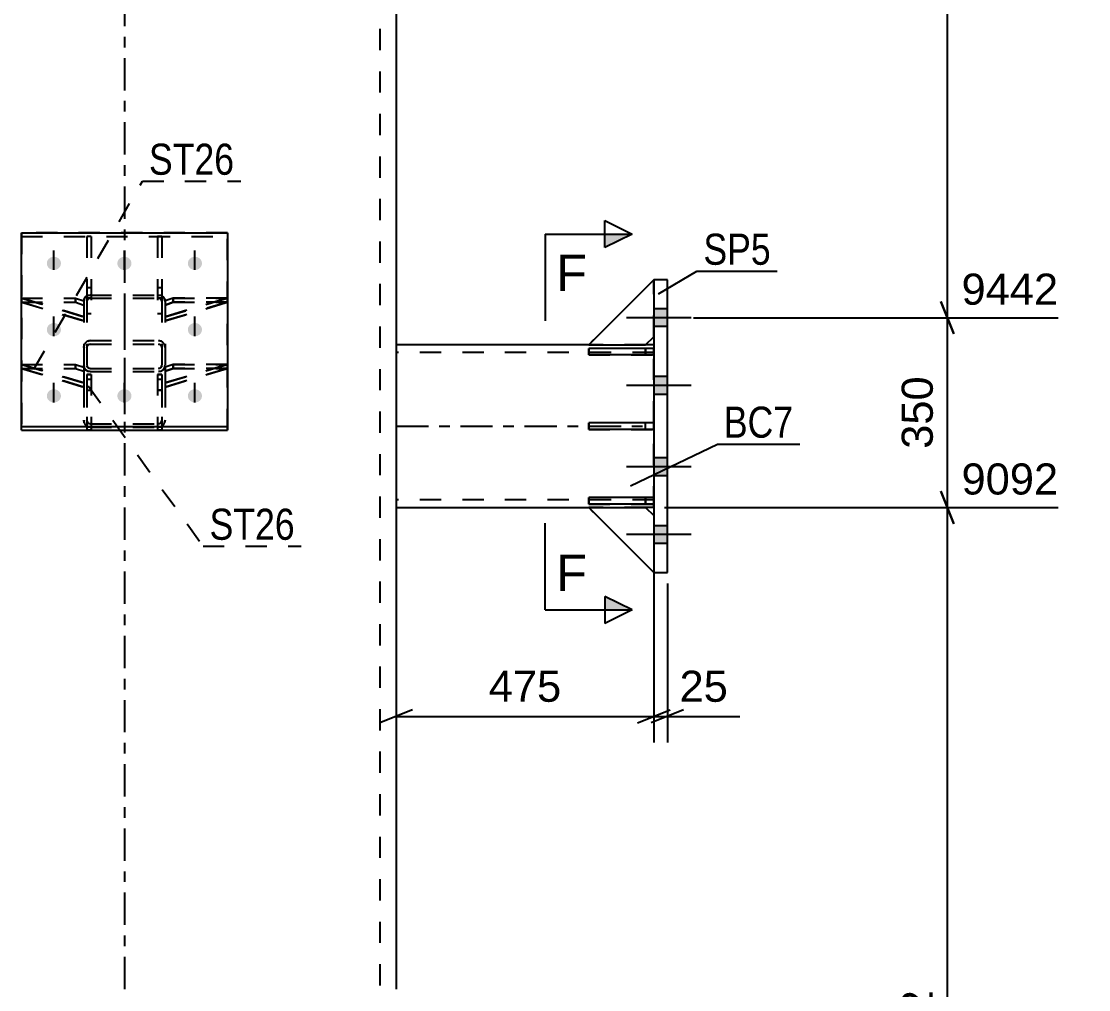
# Model space of a CAD drawing. Header units: millimetres. Extents: x 0 to 841, y 0 to 594.
# Drawn here: x 146 to 244.4, y 327.4 to 416.7 of the extents above; entities that cross this region are included whole.
import ezdxf

# ---------------------------------------------------------------- set-up
doc = ezdxf.new("R2010")
doc.units = ezdxf.units.MM
doc.linetypes.add('DXK_LINE_DOT2', pattern=[3.9198, 1.9599, -1.9599])
doc.linetypes.add('DXK_LINE_DOT3', pattern=[5.9187, 2.979, -0.9799, 0.9799, -0.9799])
doc.styles.add('Arial', font='arial.ttf', dxfattribs={"height": 0.2})
doc.styles.add('Arial Narrow', font='ARIALN.TTF', dxfattribs={"height": 0.2})

# ---------------------------------------------------------------- blocks, each defined once
blk = doc.blocks.new('Bolt-284856302-4411 - 4376')
at = {"linetype": 'Continuous'}
for points in [[(149.009, 393.733), (148.874, 393.746), (148.745, 393.786), (148.627, 393.85), (148.526, 393.935), (148.446, 394.038), (148.391, 394.155), (148.363, 394.28), (148.363, 394.408), (148.391, 394.533), (148.446, 394.649), (148.526, 394.753), (148.627, 394.838), (148.745, 394.902), (148.874, 394.941), (149.009, 394.955), (149.144, 394.941), (149.274, 394.902), (149.391, 394.838), (149.492, 394.753), (149.572, 394.649), (149.627, 394.533), (149.656, 394.408), (149.656, 394.28), (149.627, 394.155), (149.572, 394.038), (149.492, 393.935), (149.391, 393.85), (149.274, 393.786), (149.144, 393.746)], [(155.509, 393.733), (155.374, 393.746), (155.245, 393.786), (155.127, 393.85), (155.026, 393.935), (154.946, 394.038), (154.891, 394.155), (154.863, 394.28), (154.863, 394.408), (154.891, 394.533), (154.946, 394.649), (155.026, 394.753), (155.127, 394.838), (155.245, 394.902), (155.374, 394.941), (155.509, 394.955), (155.644, 394.941), (155.774, 394.902), (155.891, 394.838), (155.992, 394.753), (156.072, 394.649), (156.127, 394.533), (156.156, 394.408), (156.156, 394.28), (156.127, 394.155), (156.072, 394.038), (155.992, 393.935), (155.891, 393.85), (155.774, 393.786), (155.644, 393.746)], [(162.009, 393.733), (161.874, 393.746), (161.745, 393.786), (161.627, 393.85), (161.526, 393.935), (161.446, 394.038), (161.391, 394.155), (161.363, 394.28), (161.363, 394.408), (161.391, 394.533), (161.446, 394.649), (161.526, 394.753), (161.627, 394.838), (161.745, 394.902), (161.874, 394.941), (162.009, 394.955), (162.144, 394.941), (162.274, 394.902), (162.391, 394.838), (162.492, 394.753), (162.572, 394.649), (162.627, 394.533), (162.656, 394.408), (162.656, 394.28), (162.627, 394.155), (162.572, 394.038), (162.492, 393.935), (162.391, 393.85), (162.274, 393.786), (162.144, 393.746)], [(149.009, 387.625), (148.874, 387.638), (148.745, 387.678), (148.627, 387.742), (148.526, 387.827), (148.446, 387.93), (148.391, 388.047), (148.363, 388.172), (148.363, 388.3), (148.391, 388.425), (148.446, 388.541), (148.526, 388.645), (148.627, 388.73), (148.745, 388.794), (148.874, 388.833), (149.009, 388.847), (149.144, 388.833), (149.274, 388.794), (149.391, 388.73), (149.492, 388.645), (149.572, 388.541), (149.627, 388.425), (149.656, 388.3), (149.656, 388.172), (149.627, 388.047), (149.572, 387.93), (149.492, 387.827), (149.391, 387.742), (149.274, 387.678), (149.144, 387.638)], [(162.009, 387.625), (161.874, 387.638), (161.745, 387.678), (161.627, 387.742), (161.526, 387.827), (161.446, 387.93), (161.391, 388.047), (161.363, 388.172), (161.363, 388.3), (161.391, 388.425), (161.446, 388.541), (161.526, 388.645), (161.627, 388.73), (161.745, 388.794), (161.874, 388.833), (162.009, 388.847), (162.144, 388.833), (162.274, 388.794), (162.391, 388.73), (162.492, 388.645), (162.572, 388.541), (162.627, 388.425), (162.656, 388.3), (162.656, 388.172), (162.627, 388.047), (162.572, 387.93), (162.492, 387.827), (162.391, 387.742), (162.274, 387.678), (162.144, 387.638)], [(149.009, 381.517), (148.874, 381.53), (148.745, 381.57), (148.627, 381.634), (148.526, 381.719), (148.446, 381.822), (148.391, 381.939), (148.363, 382.064), (148.363, 382.192), (148.391, 382.317), (148.446, 382.433), (148.526, 382.537), (148.627, 382.622), (148.745, 382.686), (148.874, 382.725), (149.009, 382.739), (149.144, 382.725), (149.274, 382.686), (149.391, 382.622), (149.492, 382.537), (149.572, 382.433), (149.627, 382.317), (149.656, 382.192), (149.656, 382.064), (149.627, 381.939), (149.572, 381.822), (149.492, 381.719), (149.391, 381.634), (149.274, 381.57), (149.144, 381.53)], [(155.509, 381.517), (155.374, 381.53), (155.245, 381.57), (155.127, 381.634), (155.026, 381.719), (154.946, 381.822), (154.891, 381.939), (154.863, 382.064), (154.863, 382.192), (154.891, 382.317), (154.946, 382.433), (155.026, 382.537), (155.127, 382.622), (155.245, 382.686), (155.374, 382.725), (155.509, 382.739), (155.644, 382.725), (155.774, 382.686), (155.891, 382.622), (155.992, 382.537), (156.072, 382.433), (156.127, 382.317), (156.156, 382.192), (156.156, 382.064), (156.127, 381.939), (156.072, 381.822), (155.992, 381.719), (155.891, 381.634), (155.774, 381.57), (155.644, 381.53)], [(162.009, 381.517), (161.874, 381.53), (161.745, 381.57), (161.627, 381.634), (161.526, 381.719), (161.446, 381.822), (161.391, 381.939), (161.363, 382.064), (161.363, 382.192), (161.391, 382.317), (161.446, 382.433), (161.526, 382.537), (161.627, 382.622), (161.745, 382.686), (161.874, 382.725), (162.009, 382.739), (162.144, 382.725), (162.274, 382.686), (162.391, 382.622), (162.492, 382.537), (162.572, 382.433), (162.627, 382.317), (162.656, 382.192), (162.656, 382.064), (162.627, 381.939), (162.572, 381.822), (162.492, 381.719), (162.391, 381.634), (162.274, 381.57), (162.144, 381.53)]]:
    blk.add_hatch(color=1, dxfattribs=at).paths.add_polyline_path(points)
at = {"color": 1, "linetype": 'Continuous'}
for p, q in [((149.009, 393.745), (149.009, 395.541)), ((155.509, 393.745), (155.509, 395.541)), ((162.009, 393.745), (162.009, 395.541)), ((149.009, 387.637), (149.009, 389.433)), ((162.009, 387.637), (162.009, 389.433)), ((149.009, 381.529), (149.009, 383.325)), ((155.509, 381.529), (155.509, 383.325)), ((162.009, 381.529), (162.009, 383.325))]:
    blk.add_line(p, q, dxfattribs=at)
blk = doc.blocks.new('Part-284856302-4442 - 4376')
at = {"color": 7, "linetype": 'DXK_LINE_DOT2'}
for p, q in [((151.805, 391.07), (151.759, 390.854)), ((151.759, 390.854), (151.759, 379.878)), ((151.935, 391.253), (151.805, 391.07)), ((152.13, 391.375), (151.935, 391.253)), ((152.059, 390.854), (152.082, 390.962)), ((152.059, 390.854), (152.059, 379.878)), ((152.082, 390.962), (152.147, 391.053)), ((152.359, 391.418), (152.13, 391.375)), ((152.147, 391.053), (152.244, 391.114)), ((152.244, 391.114), (152.359, 391.136)), ((152.359, 391.418), (158.659, 391.418)), ((152.359, 391.136), (158.659, 391.136)), ((158.889, 391.375), (158.659, 391.418)), ((158.659, 391.136), (158.774, 391.114)), ((158.774, 391.114), (158.871, 391.053)), ((158.871, 391.053), (158.936, 390.962)), ((159.083, 391.253), (158.889, 391.375)), ((158.936, 390.962), (158.959, 390.854)), ((158.959, 390.854), (158.959, 379.878)), ((159.213, 391.07), (159.083, 391.253)), ((159.259, 390.854), (159.213, 391.07)), ((159.259, 390.854), (159.259, 379.878)), ((151.759, 386.583), (151.805, 386.827)), ((152.082, 386.705), (152.059, 386.583)), ((152.147, 386.808), (152.082, 386.705)), ((152.13, 387.172), (152.359, 387.221)), ((152.244, 386.878), (152.147, 386.808)), ((152.359, 386.902), (152.244, 386.878)), ((152.359, 387.221), (158.659, 387.221)), ((152.359, 386.902), (158.659, 386.902)), ((158.659, 387.221), (158.889, 387.172)), ((158.774, 386.878), (158.659, 386.902)), ((158.871, 386.808), (158.774, 386.878)), ((158.936, 386.705), (158.871, 386.808)), ((158.959, 386.583), (158.936, 386.705)), ((159.213, 386.827), (159.259, 386.583)), ((151.759, 384.934), (151.805, 384.718)), ((151.805, 384.718), (151.935, 384.535)), ((152.082, 384.826), (152.059, 384.934)), ((152.147, 384.734), (152.082, 384.826)), ((152.244, 384.673), (152.147, 384.734)), ((158.871, 384.734), (158.774, 384.673)), ((158.936, 384.826), (158.871, 384.734)), ((158.959, 384.934), (158.936, 384.826)), ((159.083, 384.535), (159.213, 384.718)), ((159.213, 384.718), (159.259, 384.934)), ((151.935, 384.535), (152.13, 384.413)), ((152.13, 384.413), (152.359, 384.37)), ((152.359, 384.652), (152.244, 384.673)), ((152.359, 384.652), (158.659, 384.652)), ((152.359, 384.37), (158.659, 384.37)), ((158.774, 384.673), (158.659, 384.652)), ((158.659, 384.37), (158.889, 384.413)), ((158.889, 384.413), (159.083, 384.535)), ((151.805, 379.634), (151.759, 379.878)), ((152.059, 379.878), (152.082, 379.756)), ((158.936, 379.756), (158.959, 379.878)), ((159.259, 379.878), (159.213, 379.634)), ((152.082, 379.756), (152.147, 379.652)), ((152.359, 379.24), (152.13, 379.288)), ((152.147, 379.652), (152.244, 379.583)), ((152.244, 379.583), (152.359, 379.559)), ((152.359, 379.559), (158.659, 379.559)), ((152.359, 379.24), (158.659, 379.24)), ((158.659, 379.559), (158.774, 379.583)), ((158.889, 379.288), (158.659, 379.24)), ((158.774, 379.583), (158.871, 379.652)), ((158.871, 379.652), (158.936, 379.756))]:
    blk.add_line(p, q, dxfattribs=at)
for centre, start, end in [((152.385, 386.607), 114.31996, 159.24168), ((158.633, 386.607), 20.75832, 65.68004), ((152.385, 379.854), 200.75832, 245.68004), ((158.633, 379.854), 294.31996, 339.24168)]:
    blk.add_arc(centre, 0.621, start, end, dxfattribs=at)
blk = doc.blocks.new('Part-284856302-4444 - 4376')
at = {"color": 7, "linetype": 'DXK_LINE_DOT2'}
for p, q in [((152.059, 396.821), (152.059, 389.708)), ((152.459, 396.821), (152.059, 396.821)), ((152.459, 396.821), (152.459, 389.708)), ((152.059, 392.122), (152.459, 392.122)), ((152.059, 391.161), (152.459, 391.161)), ((152.059, 389.708), (152.459, 389.708))]:
    blk.add_line(p, q, dxfattribs=at)
blk = doc.blocks.new('Part-284856302-4445 - 4376')
at = {"color": 7, "linetype": 'DXK_LINE_DOT2'}
for p, q in [((158.959, 384.113), (158.559, 384.113)), ((158.559, 384.113), (158.559, 378.967)), ((158.959, 384.113), (158.959, 378.967)), ((158.559, 383.665), (158.959, 383.665)), ((158.559, 382.66), (158.959, 382.66))]:
    blk.add_line(p, q, dxfattribs=at)
at = {"color": 2, "linetype": 'Continuous'}
blk.add_line((158.959, 378.967), (158.559, 378.967), dxfattribs=at)
blk = doc.blocks.new('Bolt-284856302-4381 - 4376')
at = {"color": 1, "linetype": 'DXK_LINE_DOT2'}
for p, q in [((149.009, 393.745), (149.009, 395.541)), ((155.509, 393.745), (155.509, 395.541)), ((162.009, 393.745), (162.009, 395.541)), ((149.009, 387.637), (149.009, 389.433)), ((162.009, 387.637), (162.009, 389.433)), ((149.009, 381.529), (149.009, 383.325)), ((155.509, 381.529), (155.509, 383.325)), ((162.009, 381.529), (162.009, 383.325))]:
    blk.add_line(p, q, dxfattribs=at)
blk = doc.blocks.new('Part-284856302-4446 - 4376')
at = {"color": 7, "linetype": 'DXK_LINE_DOT2'}
for p, q in [((152.459, 384.113), (152.059, 384.113)), ((152.059, 384.113), (152.059, 378.967)), ((152.459, 384.113), (152.459, 378.967)), ((152.059, 383.665), (152.459, 383.665)), ((152.059, 382.66), (152.459, 382.66))]:
    blk.add_line(p, q, dxfattribs=at)
at = {"color": 2, "linetype": 'Continuous'}
blk.add_line((152.459, 378.967), (152.059, 378.967), dxfattribs=at)
blk = doc.blocks.new('Part-284856302-4383 - 4376')
at = {"color": 7, "linetype": 'DXK_LINE_DOT2'}
for p, q in [((152.059, 384.113), (152.059, 378.966)), ((152.059, 384.113), (152.459, 384.113)), ((152.459, 384.113), (152.459, 378.966)), ((152.059, 383.665), (152.459, 383.665)), ((152.059, 382.66), (152.459, 382.66)), ((152.459, 378.966), (152.059, 378.966))]:
    blk.add_line(p, q, dxfattribs=at)
blk = doc.blocks.new('Part-284856302-4384 - 4376')
at = {"color": 7, "linetype": 'DXK_LINE_DOT2'}
for p, q in [((165.009, 397.163), (146.009, 397.163)), ((146.009, 397.163), (146.009, 378.966)), ((146.009, 396.821), (165.009, 396.821)), ((165.009, 378.966), (165.009, 397.163)), ((146.009, 379.308), (165.009, 379.308)), ((146.009, 378.966), (165.009, 378.966))]:
    blk.add_line(p, q, dxfattribs=at)
blk = doc.blocks.new('Part-284856302-4410 - 4376')
at = {"color": 7, "linetype": 'DXK_LINE_DOT2'}
for p, q in [((152.059, 396.821), (152.059, 389.707)), ((152.459, 396.821), (152.059, 396.821)), ((152.459, 396.821), (152.459, 389.707)), ((152.059, 392.122), (152.459, 392.122)), ((152.059, 391.161), (152.459, 391.161)), ((152.459, 389.707), (152.059, 389.707))]:
    blk.add_line(p, q, dxfattribs=at)
blk = doc.blocks.new('Part-284856302-4633 - 4376')
at = {"color": 7, "linetype": 'DXK_LINE_DOT2'}
for p, q in [((158.559, 396.821), (158.559, 389.707)), ((158.959, 396.821), (158.559, 396.821)), ((158.959, 396.821), (158.959, 389.707)), ((158.559, 392.122), (158.959, 392.122)), ((158.559, 391.161), (158.959, 391.161)), ((158.959, 389.707), (158.559, 389.707))]:
    blk.add_line(p, q, dxfattribs=at)
blk = doc.blocks.new('Part-284856302-4441 - 4376')
at = {"color": 7, "linetype": 'DXK_LINE_DOT3'}
blk.add_line((155.556, 327.435), (155.556, 435.563), dxfattribs=at)
at = {"color": 7, "linetype": 'DXK_LINE_DOT2'}
blk.add_line((179.056, 435.563), (179.056, 327.435), dxfattribs=at)
at = {"color": 2, "linetype": 'Continuous'}
blk.add_line((180.556, 435.563), (180.556, 327.435), dxfattribs=at)
blk = doc.blocks.new('Bolt-284856302-4472 - 4376')
at = {"linetype": 'Continuous'}
for points in [[(204.306, 390.16), (204.306, 388.51), (205.556, 388.51), (205.556, 390.16)], [(204.306, 390.16), (204.306, 388.51), (205.556, 388.51), (205.556, 390.16)], [(204.306, 390.16), (204.306, 388.51), (205.556, 388.51), (205.556, 390.16)], [(204.306, 383.91), (204.306, 382.26), (205.556, 382.26), (205.556, 383.91)], [(204.306, 383.91), (204.306, 382.26), (205.556, 382.26), (205.556, 383.91)], [(204.306, 376.41), (204.306, 374.76), (205.556, 374.76), (205.556, 376.41)], [(204.306, 376.41), (204.306, 374.76), (205.556, 374.76), (205.556, 376.41)], [(204.306, 370.16), (204.306, 368.51), (205.556, 368.51), (205.556, 370.16)], [(204.306, 370.16), (204.306, 368.51), (205.556, 368.51), (205.556, 370.16)], [(204.306, 370.16), (204.306, 368.51), (205.556, 368.51), (205.556, 370.16)]]:
    blk.add_hatch(color=1, dxfattribs=at).paths.add_polyline_path(points)
at = {"color": 1, "linetype": 'Continuous'}
for p, q in [((205.556, 390.16), (204.306, 390.16)), ((205.556, 390.16), (204.306, 390.16)), ((205.556, 390.16), (204.306, 390.16)), ((207.756, 389.335), (201.806, 389.335)), ((207.756, 389.335), (201.806, 389.335)), ((207.756, 389.335), (201.806, 389.335)), ((205.556, 388.51), (204.306, 388.51)), ((205.556, 388.51), (204.306, 388.51)), ((205.556, 388.51), (204.306, 388.51)), ((205.556, 383.91), (204.306, 383.91)), ((205.556, 383.91), (204.306, 383.91)), ((207.756, 383.085), (201.806, 383.085)), ((207.756, 383.085), (201.806, 383.085)), ((205.556, 382.26), (204.306, 382.26)), ((205.556, 382.26), (204.306, 382.26)), ((205.556, 376.41), (204.306, 376.41)), ((205.556, 376.41), (204.306, 376.41)), ((207.756, 375.585), (201.806, 375.585)), ((207.756, 375.585), (201.806, 375.585)), ((205.556, 374.76), (204.306, 374.76)), ((205.556, 374.76), (204.306, 374.76)), ((205.556, 370.16), (204.306, 370.16)), ((205.556, 370.16), (204.306, 370.16)), ((205.556, 370.16), (204.306, 370.16)), ((207.756, 369.335), (201.806, 369.335)), ((207.756, 369.335), (201.806, 369.335)), ((207.756, 369.335), (201.806, 369.335)), ((205.556, 368.51), (204.306, 368.51)), ((205.556, 368.51), (204.306, 368.51)), ((205.556, 368.51), (204.306, 368.51))]:
    blk.add_line(p, q, dxfattribs=at)
blk = doc.blocks.new('Part-284856302-4496 - 4376')
at = {"color": 2, "linetype": 'Continuous'}
for p, q in [((146.009, 378.967), (146.009, 397.163)), ((146.009, 397.163), (165.009, 397.163)), ((165.009, 397.163), (165.009, 378.967)), ((146.009, 379.309), (165.009, 379.309)), ((146.009, 378.967), (165.009, 378.967))]:
    blk.add_line(p, q, dxfattribs=at)
at = {"color": 7, "linetype": 'DXK_LINE_DOT2'}
blk.add_line((146.009, 396.821), (165.009, 396.821), dxfattribs=at)
blk = doc.blocks.new('Part-284856302-4534 - 4376')
at = {"color": 2, "linetype": 'Continuous'}
for p, q in [((204.306, 372.76), (198.306, 372.76)), ((198.306, 372.16), (198.306, 372.76)), ((204.306, 372.16), (198.306, 372.16)), ((204.306, 372.76), (204.306, 372.16))]:
    blk.add_line(p, q, dxfattribs=at)
at = {"color": 7, "linetype": 'DXK_LINE_DOT2'}
blk.add_line((203.556, 372.16), (203.556, 372.76), dxfattribs=at)
blk = doc.blocks.new('Part-284856302-4545 - 4376')
at = {"color": 7, "linetype": 'DXK_LINE_DOT2'}
for p, q in [((204.306, 372.76), (198.306, 372.76)), ((198.306, 372.76), (198.306, 372.16)), ((198.306, 372.16), (204.306, 372.16)), ((203.556, 372.76), (203.556, 372.16)), ((204.306, 372.16), (204.306, 372.76))]:
    blk.add_line(p, q, dxfattribs=at)
blk = doc.blocks.new('Part-284856302-4546 - 4376')
at = {"color": 7, "linetype": 'DXK_LINE_DOT2'}
for p, q in [((204.306, 379.635), (198.306, 379.635)), ((198.306, 379.635), (198.306, 379.035)), ((198.306, 379.035), (204.306, 379.035)), ((203.556, 379.035), (203.556, 379.635)), ((204.306, 379.035), (204.306, 379.635))]:
    blk.add_line(p, q, dxfattribs=at)
blk = doc.blocks.new('Part-284856302-4549 - 4376')
at = {"color": 7, "linetype": 'DXK_LINE_DOT2'}
for p, q in [((158.559, 396.821), (158.559, 389.708)), ((158.959, 396.821), (158.559, 396.821)), ((158.959, 396.821), (158.959, 389.708)), ((158.559, 392.122), (158.959, 392.122)), ((158.559, 391.161), (158.959, 391.161)), ((158.559, 389.708), (158.959, 389.708))]:
    blk.add_line(p, q, dxfattribs=at)
blk = doc.blocks.new('Part-284856302-4550 - 4376')
at = {"color": 7, "linetype": 'DXK_LINE_DOT2'}
for p, q in [((151.759, 389.426), (146.009, 391.136)), ((146.009, 391.136), (151.009, 391.136)), ((146.009, 391.136), (146.009, 390.76)), ((146.009, 390.76), (151.759, 389.05)), ((146.009, 390.76), (151.009, 390.76)), ((151.009, 391.136), (151.759, 390.879)), ((151.009, 391.136), (151.009, 390.76)), ((151.009, 390.76), (151.759, 390.503)), ((151.759, 390.879), (151.759, 389.05))]:
    blk.add_line(p, q, dxfattribs=at)
blk = doc.blocks.new('Part-284856302-4551 - 4376')
at = {"color": 7, "linetype": 'DXK_LINE_DOT2'}
for p, q in [((151.759, 383.318), (146.009, 385.028)), ((146.009, 385.028), (151.009, 385.028)), ((146.009, 385.028), (146.009, 384.652)), ((151.009, 385.028), (151.759, 384.771)), ((151.009, 385.028), (151.009, 384.652)), ((151.759, 384.771), (151.759, 382.942)), ((146.009, 384.652), (151.759, 382.942)), ((146.009, 384.652), (151.009, 384.652)), ((151.009, 384.652), (151.759, 384.395))]:
    blk.add_line(p, q, dxfattribs=at)
blk = doc.blocks.new('Part-284856302-4564 - 4376')
at = {"color": 7, "linetype": 'DXK_LINE_DOT2'}
for p, q in [((151.759, 390.854), (151.805, 391.069)), ((151.759, 390.854), (151.759, 379.878)), ((151.805, 391.069), (151.935, 391.252)), ((151.935, 391.252), (152.13, 391.374)), ((152.082, 390.961), (152.059, 390.854)), ((152.059, 390.854), (152.059, 379.878)), ((152.147, 391.053), (152.082, 390.961)), ((152.13, 391.374), (152.359, 391.417)), ((152.244, 391.114), (152.147, 391.053)), ((152.359, 391.135), (152.244, 391.114)), ((152.359, 391.417), (158.659, 391.417)), ((152.359, 391.135), (158.659, 391.135)), ((158.659, 391.417), (158.889, 391.374)), ((158.774, 391.114), (158.659, 391.135)), ((158.871, 391.053), (158.774, 391.114)), ((158.936, 390.961), (158.871, 391.053)), ((158.889, 391.374), (159.083, 391.252)), ((158.959, 390.854), (158.936, 390.961)), ((158.959, 390.854), (158.959, 379.878)), ((159.083, 391.252), (159.213, 391.069)), ((159.213, 391.069), (159.259, 390.854)), ((159.259, 390.854), (159.259, 379.878)), ((151.805, 386.827), (151.759, 386.582)), ((152.059, 386.582), (152.082, 386.704)), ((152.082, 386.704), (152.147, 386.808)), ((152.244, 387.196), (152.13, 387.172)), ((152.147, 386.808), (152.244, 386.877)), ((152.359, 387.221), (152.244, 387.196)), ((152.244, 386.877), (152.359, 386.901)), ((152.359, 387.221), (158.659, 387.221)), ((152.359, 386.901), (158.659, 386.901)), ((158.871, 387.176), (158.659, 387.221)), ((158.659, 386.901), (158.774, 386.877)), ((158.774, 386.877), (158.871, 386.808)), ((158.889, 387.172), (158.871, 387.176)), ((158.871, 386.808), (158.936, 386.704)), ((158.936, 386.704), (158.959, 386.582)), ((159.259, 386.582), (159.213, 386.827)), ((151.805, 384.718), (151.759, 384.933)), ((151.935, 384.535), (151.805, 384.718)), ((152.059, 384.933), (152.082, 384.826)), ((152.082, 384.826), (152.147, 384.734)), ((152.147, 384.734), (152.244, 384.673)), ((158.774, 384.673), (158.871, 384.734)), ((158.871, 384.734), (158.936, 384.826)), ((158.936, 384.826), (158.959, 384.933)), ((159.213, 384.718), (159.083, 384.535)), ((159.259, 384.933), (159.213, 384.718)), ((152.13, 384.413), (151.935, 384.535)), ((152.359, 384.37), (152.13, 384.413)), ((152.244, 384.673), (152.359, 384.652)), ((152.359, 384.652), (158.659, 384.652)), ((152.359, 384.37), (158.659, 384.37)), ((158.659, 384.652), (158.774, 384.673)), ((158.889, 384.413), (158.659, 384.37)), ((159.083, 384.535), (158.889, 384.413)), ((151.759, 379.878), (151.805, 379.634)), ((152.082, 379.756), (152.059, 379.878)), ((158.959, 379.878), (158.936, 379.756)), ((159.213, 379.634), (159.259, 379.878)), ((152.147, 379.652), (152.082, 379.756)), ((152.13, 379.288), (152.359, 379.239)), ((152.244, 379.583), (152.147, 379.652)), ((152.359, 379.559), (152.244, 379.583)), ((152.359, 379.559), (158.659, 379.559)), ((152.359, 379.239), (158.659, 379.239)), ((158.774, 379.583), (158.659, 379.559)), ((158.659, 379.239), (158.889, 379.288)), ((158.871, 379.652), (158.774, 379.583)), ((158.936, 379.756), (158.871, 379.652))]:
    blk.add_line(p, q, dxfattribs=at)
at = {"color": 7, "linetype": 'DXK_LINE_DOT3'}
blk.add_line((155.509, 391.314), (155.509, 379.81), dxfattribs=at)
at = {"color": 7, "linetype": 'DXK_LINE_DOT2'}
for centre, start, end in [((152.385, 386.607), 114.31984, 159.24158), ((158.633, 386.607), 20.75842, 65.68016), ((152.385, 379.854), 200.75842, 245.68016), ((158.633, 379.854), 294.31984, 339.24158)]:
    blk.add_arc(centre, 0.621, start, end, dxfattribs=at)
blk = doc.blocks.new('Part-284856302-4566 - 4376')
at = {"color": 2, "linetype": 'Continuous'}
for p, q in [((204.306, 386.51), (198.306, 386.51)), ((198.306, 385.91), (198.306, 386.51)), ((204.306, 385.91), (198.306, 385.91)), ((204.306, 386.51), (204.306, 385.91))]:
    blk.add_line(p, q, dxfattribs=at)
at = {"color": 7, "linetype": 'DXK_LINE_DOT2'}
blk.add_line((203.556, 385.91), (203.556, 386.51), dxfattribs=at)
blk = doc.blocks.new('Part-284856302-4567 - 4376')
at = {"color": 7, "linetype": 'DXK_LINE_DOT2'}
for p, q in [((160.009, 391.136), (159.259, 390.879)), ((165.009, 391.136), (159.259, 389.426)), ((159.259, 390.879), (159.259, 389.05)), ((159.259, 390.503), (160.009, 390.76)), ((159.259, 389.05), (165.009, 390.76)), ((160.009, 390.76), (160.009, 391.136)), ((160.009, 391.136), (165.009, 391.136)), ((165.009, 390.76), (160.009, 390.76)), ((165.009, 390.76), (165.009, 391.136))]:
    blk.add_line(p, q, dxfattribs=at)
blk = doc.blocks.new('Part-284856302-4568 - 4376')
at = {"color": 7, "linetype": 'DXK_LINE_DOT2'}
for p, q in [((160.009, 385.028), (159.259, 384.771)), ((165.009, 385.028), (159.259, 383.318)), ((159.259, 384.771), (159.259, 382.942)), ((160.009, 384.652), (160.009, 385.028)), ((160.009, 385.028), (165.009, 385.028)), ((165.009, 384.652), (165.009, 385.028)), ((159.259, 384.395), (160.009, 384.652)), ((159.259, 382.942), (165.009, 384.652)), ((165.009, 384.652), (160.009, 384.652))]:
    blk.add_line(p, q, dxfattribs=at)
blk = doc.blocks.new('Part-284856302-4571 - 4376')
at = {"color": 2, "linetype": 'Continuous'}
for p, q in [((198.306, 371.835), (203.556, 371.835)), ((198.306, 371.835), (204.306, 365.835)), ((203.556, 371.835), (204.306, 371.085))]:
    blk.add_line(p, q, dxfattribs=at)
at = {"color": 7, "linetype": 'DXK_LINE_DOT2'}
blk.add_line((204.306, 371.085), (204.306, 365.835), dxfattribs=at)
blk = doc.blocks.new('Part-284856302-4572 - 4376')
at = {"color": 7, "linetype": 'DXK_LINE_DOT2'}
for p, q in [((198.306, 371.835), (203.556, 371.835)), ((204.306, 365.835), (198.306, 371.835)), ((203.556, 371.835), (204.306, 371.085)), ((204.306, 371.085), (204.306, 365.835))]:
    blk.add_line(p, q, dxfattribs=at)
blk = doc.blocks.new('Part-284856302-4573 - 4376')
at = {"color": 2, "linetype": 'Continuous'}
for p, q in [((204.306, 392.835), (198.306, 386.835)), ((198.306, 386.835), (203.556, 386.835)), ((203.556, 386.835), (204.306, 387.585))]:
    blk.add_line(p, q, dxfattribs=at)
at = {"color": 7, "linetype": 'DXK_LINE_DOT2'}
blk.add_line((204.306, 387.585), (204.306, 392.835), dxfattribs=at)
blk = doc.blocks.new('Part-284856302-4574 - 4376')
at = {"color": 7, "linetype": 'DXK_LINE_DOT2'}
for p, q in [((204.306, 392.835), (198.306, 386.835)), ((204.306, 387.585), (204.306, 392.835)), ((198.306, 386.835), (203.556, 386.835)), ((203.556, 386.835), (204.306, 387.585))]:
    blk.add_line(p, q, dxfattribs=at)
blk = doc.blocks.new('Part-284856302-4575 - 4376')
at = {"color": 2, "linetype": 'Continuous'}
for p, q in [((204.306, 379.635), (198.306, 379.635)), ((198.306, 379.035), (198.306, 379.635)), ((204.306, 379.035), (198.306, 379.035)), ((204.306, 379.635), (204.306, 379.035))]:
    blk.add_line(p, q, dxfattribs=at)
at = {"color": 7, "linetype": 'DXK_LINE_DOT2'}
blk.add_line((203.556, 379.035), (203.556, 379.635), dxfattribs=at)
blk = doc.blocks.new('Part-284856302-4576 - 4376')
at = {"color": 7, "linetype": 'DXK_LINE_DOT2'}
for p, q in [((204.306, 386.51), (198.306, 386.51)), ((198.306, 386.51), (198.306, 385.91)), ((198.306, 385.91), (204.306, 385.91)), ((203.556, 386.51), (203.556, 385.91)), ((204.306, 385.91), (204.306, 386.51))]:
    blk.add_line(p, q, dxfattribs=at)
blk = doc.blocks.new('Part-284856302-4635 - 4376')
at = {"color": 7, "linetype": 'DXK_LINE_DOT2'}
for p, q in [((160.009, 391.136), (159.259, 390.879)), ((159.259, 389.425), (165.009, 391.136)), ((159.259, 390.879), (159.259, 389.05)), ((160.009, 390.76), (159.259, 390.503)), ((165.009, 390.76), (159.259, 389.05)), ((165.009, 391.136), (160.009, 391.136)), ((160.009, 391.136), (160.009, 390.76)), ((160.009, 390.76), (165.009, 390.76)), ((165.009, 391.136), (165.009, 390.76))]:
    blk.add_line(p, q, dxfattribs=at)
blk = doc.blocks.new('Part-284856302-4586 - 4376')
at = {"color": 2, "linetype": 'Continuous'}
for p, q in [((205.556, 392.835), (204.306, 392.835)), ((204.306, 392.835), (204.306, 365.835)), ((205.556, 365.835), (205.556, 392.835)), ((204.306, 365.835), (205.556, 365.835))]:
    blk.add_line(p, q, dxfattribs=at)
blk = doc.blocks.new('Part-284856302-4596 - 4376')
at = {"color": 2, "linetype": 'Continuous'}
for p, q in [((198.306, 386.835), (180.557, 386.835)), ((180.557, 386.835), (180.557, 371.835)), ((204.306, 386.835), (203.556, 386.835)), ((180.557, 371.835), (198.306, 371.835)), ((204.306, 371.835), (203.556, 371.835))]:
    blk.add_line(p, q, dxfattribs=at)
at = {"color": 7, "linetype": 'DXK_LINE_DOT2'}
for p, q in [((203.556, 386.835), (198.306, 386.835)), ((204.306, 371.835), (204.306, 386.835)), ((204.306, 386.135), (180.557, 386.135)), ((204.306, 372.535), (180.557, 372.535)), ((203.556, 371.835), (198.306, 371.835))]:
    blk.add_line(p, q, dxfattribs=at)
at = {"color": 7, "linetype": 'DXK_LINE_DOT3'}
blk.add_line((180.557, 379.335), (204.306, 379.335), dxfattribs=at)
blk = doc.blocks.new('Part-284856302-4632 - 4376')
at = {"color": 7, "linetype": 'DXK_LINE_DOT2'}
for p, q in [((158.559, 384.113), (158.559, 378.966)), ((158.559, 384.113), (158.959, 384.113)), ((158.959, 384.113), (158.959, 378.966)), ((158.559, 383.665), (158.959, 383.665)), ((158.959, 382.66), (158.559, 382.66)), ((158.959, 378.966), (158.559, 378.966))]:
    blk.add_line(p, q, dxfattribs=at)
blk = doc.blocks.new('Part-284856302-4634 - 4376')
at = {"color": 7, "linetype": 'DXK_LINE_DOT2'}
for p, q in [((160.009, 385.028), (159.259, 384.771)), ((159.259, 383.317), (165.009, 385.028)), ((159.259, 384.771), (159.259, 382.942)), ((165.009, 385.028), (160.009, 385.028)), ((160.009, 385.028), (160.009, 384.652)), ((165.009, 385.028), (165.009, 384.652)), ((160.009, 384.652), (159.259, 384.395)), ((165.009, 384.652), (159.259, 382.942)), ((160.009, 384.652), (165.009, 384.652))]:
    blk.add_line(p, q, dxfattribs=at)
blk = doc.blocks.new('Part-284856302-4636 - 4376')
at = {"color": 7, "linetype": 'DXK_LINE_DOT2'}
for p, q in [((146.009, 384.652), (146.009, 385.028)), ((146.009, 385.028), (151.759, 383.317)), ((146.009, 385.028), (151.009, 385.028)), ((151.009, 384.652), (151.009, 385.028)), ((151.009, 385.028), (151.759, 384.771)), ((151.759, 384.771), (151.759, 382.942)), ((151.759, 382.942), (146.009, 384.652)), ((146.009, 384.652), (151.009, 384.652)), ((151.009, 384.652), (151.759, 384.395))]:
    blk.add_line(p, q, dxfattribs=at)
blk = doc.blocks.new('Part-284856302-4637 - 4376')
at = {"color": 7, "linetype": 'DXK_LINE_DOT2'}
for p, q in [((146.009, 390.76), (146.009, 391.136)), ((146.009, 391.136), (151.759, 389.425)), ((146.009, 391.136), (151.009, 391.136)), ((151.759, 389.05), (146.009, 390.76)), ((146.009, 390.76), (151.009, 390.76)), ((151.009, 390.76), (151.009, 391.136)), ((151.009, 391.136), (151.759, 390.879)), ((151.009, 390.76), (151.759, 390.503)), ((151.759, 390.879), (151.759, 389.05))]:
    blk.add_line(p, q, dxfattribs=at)
blk = doc.blocks.new('StraightDimension-284856302-4657 - 4376')
at = {"color": 7, "linetype": 'Continuous'}
for p, q in [((231.975, 472.563), (230.775, 475.563)), ((205.307, 474.063), (243.793, 474.063)), ((231.375, 389.335), (231.375, 474.063)), ((230.775, 390.835), (231.975, 387.835)), ((207.98, 389.335), (241.569, 389.335))]:
    blk.add_line(p, q, dxfattribs=at)
at = {"color": 0}
blk.add_wipeout([(230.625, 436.746), (226.425, 436.746), (226.425, 426.652), (230.625, 426.652)], dxfattribs=at)
at = {"color": 3, "style": 'Arial'}
blk.add_text('2840', height=2.8652, rotation=90.00021, dxfattribs=at).set_placement((230.025, 427.252))
at = {"color": 0, "linetype": 'Continuous'}
blk.add_wipeout([(244.393, 474.663), (244.393, 478.863), (232.075, 478.863), (232.075, 474.663)], dxfattribs=at)
at = {"color": 3, "linetype": 'Continuous', "style": 'Arial'}
blk.add_text('12282', height=2.8652, dxfattribs=at).set_placement((232.675, 475.263))
blk = doc.blocks.new('StraightDimension-284856302-17932 - 4376')
at = {"color": 7, "linetype": 'Continuous'}
for p, q in [((180.556, 381.708), (180.556, 350.177)), ((204.306, 370.835), (204.306, 350.177)), ((182.056, 353.177), (179.056, 351.977)), ((180.556, 352.577), (204.306, 352.577)), ((202.806, 351.977), (205.806, 353.177))]:
    blk.add_line(p, q, dxfattribs=at)
at = {"color": 0}
blk.add_wipeout([(196.366, 353.327), (196.366, 357.527), (188.495, 357.527), (188.495, 353.327)], dxfattribs=at)
at = {"color": 3, "style": 'Arial'}
blk.add_text('475', height=2.8652, dxfattribs=at).set_placement((189.095, 353.927))
blk = doc.blocks.new('StraightDimension-284856302-4640 - 4376')
at = {"color": 7, "linetype": 'Continuous'}
for p, q in [((231.975, 370.335), (230.775, 373.335)), ((205.306, 371.835), (241.569, 371.835)), ((231.375, 273.935), (231.375, 371.835)), ((230.775, 275.435), (231.975, 272.435)), ((181.556, 273.935), (234.898, 273.935))]:
    blk.add_line(p, q, dxfattribs=at)
at = {"color": 0}
blk.add_wipeout([(230.625, 327.933), (226.425, 327.933), (226.425, 317.838), (230.625, 317.838)], dxfattribs=at)
at = {"color": 3, "style": 'Arial'}
blk.add_text('9092', height=2.8652, rotation=90.00021, dxfattribs=at).set_placement((230.025, 318.438))
at = {"color": 0, "linetype": 'Continuous'}
for points in [[(242.169, 372.435), (242.169, 376.635), (232.075, 376.635), (232.075, 372.435)], [(235.498, 274.535), (235.498, 278.735), (232.075, 278.735), (232.075, 274.535)]]:
    blk.add_wipeout(points, dxfattribs=at)
at = {"color": 3, "linetype": 'Continuous', "style": 'Arial'}
for s, height, p in [('9092', 2.8652, (232.675, 373.035)), ('0', 2.865, (232.675, 275.135))]:
    blk.add_text(s, height=height, dxfattribs=at).set_placement(p)
blk = doc.blocks.new('StraightDimension-284856302-4648 - 4376')
at = {"color": 7, "linetype": 'Continuous'}
for p, q in [((231.975, 387.835), (230.775, 390.835)), ((207.98, 389.335), (241.569, 389.335)), ((231.375, 371.835), (231.375, 389.335)), ((230.775, 373.335), (231.975, 370.335)), ((205.306, 371.835), (241.569, 371.835))]:
    blk.add_line(p, q, dxfattribs=at)
at = {"color": 0}
blk.add_wipeout([(230.625, 384.521), (226.425, 384.521), (226.425, 376.65), (230.625, 376.65)], dxfattribs=at)
at = {"color": 3, "style": 'Arial'}
blk.add_text('350', height=2.8652, rotation=90.00021, dxfattribs=at).set_placement((230.025, 377.25))
at = {"color": 0, "linetype": 'Continuous'}
blk.add_wipeout([(242.169, 389.935), (242.169, 394.135), (232.075, 394.135), (232.075, 389.935)], dxfattribs=at)
at = {"color": 3, "linetype": 'Continuous', "style": 'Arial'}
blk.add_text('9442', height=2.8652, dxfattribs=at).set_placement((232.675, 390.535))
blk = doc.blocks.new('StraightDimension-284856302-17931 - 4376')
at = {"color": 7, "linetype": 'Continuous'}
for p, q in [((204.306, 370.835), (204.306, 350.177)), ((205.556, 364.835), (205.556, 350.177)), ((202.806, 351.977), (205.806, 353.177)), ((207.056, 353.177), (204.056, 351.977)), ((204.306, 352.577), (205.556, 352.577)), ((205.556, 352.577), (212.253, 352.577)), ((205.556, 352.577), (212.253, 352.577))]:
    blk.add_line(p, q, dxfattribs=at)
at = {"color": 0}
blk.add_wipeout([(211.728, 353.327), (211.728, 357.527), (206.081, 357.527), (206.081, 353.327)], dxfattribs=at)
at = {"color": 3, "style": 'Arial'}
blk.add_text('25', height=2.8652, dxfattribs=at).set_placement((206.681, 353.927))
blk = doc.blocks.new('Mark-284856302-4582 - 4376')
at = {"color": 30, "linetype": 'Continuous'}
for p, q in [((204.735, 391.526), (208.282, 393.618)), ((208.282, 393.618), (215.693, 393.618))]:
    blk.add_line(p, q, dxfattribs=at)
at = {"color": 0}
blk.add_wipeout([(215.093, 394.218), (215.093, 397.218), (208.882, 397.218), (208.882, 394.218)], dxfattribs=at)
blk.add_wipeout([(215.093, 394.218), (215.093, 397.218), (208.882, 397.218), (208.882, 394.218)], dxfattribs=at)
at = {"color": 3, "style": 'Arial Narrow'}
blk.add_text('SP5', height=2.8633, dxfattribs=at).set_placement((208.882, 394.218))
blk = doc.blocks.new('Mark-284856302-4592 - 4376')
at = {"color": 30, "linetype": 'Continuous'}
for p, q in [((202.146, 373.829), (210.168, 377.674)), ((210.168, 377.674), (217.76, 377.674))]:
    blk.add_line(p, q, dxfattribs=at)
at = {"color": 0}
blk.add_wipeout([(217.16, 378.274), (217.16, 381.274), (210.768, 381.274), (210.768, 378.274)], dxfattribs=at)
blk.add_wipeout([(217.16, 378.274), (217.16, 381.274), (210.768, 381.274), (210.768, 378.274)], dxfattribs=at)
at = {"color": 3, "style": 'Arial Narrow'}
blk.add_text('BC7', height=2.8633, dxfattribs=at).set_placement((210.768, 378.274))
blk = doc.blocks.new('SectionMark-284856302-27423 - 4376')
at = {"linetype": 'Continuous'}
for points in [[(199.806, 395.793), (199.806, 397.043), (202.306, 397.043)], [(199.806, 362.394), (199.806, 363.644), (202.306, 362.394)]]:
    blk.add_hatch(color=6, dxfattribs=at).paths.add_polyline_path(points)
at = {"color": 6, "linetype": 'Continuous'}
for p, q in [((199.806, 395.793), (199.806, 398.293)), ((199.806, 398.293), (202.306, 397.043)), ((194.306, 397.043), (194.306, 389.043)), ((194.306, 397.043), (202.306, 397.043)), ((202.306, 397.043), (199.806, 395.793)), ((194.306, 362.394), (194.306, 370.394)), ((202.306, 362.394), (199.806, 363.644)), ((199.806, 363.644), (199.806, 361.144)), ((194.306, 362.394), (202.306, 362.394)), ((202.306, 362.394), (199.806, 361.144))]:
    blk.add_line(p, q, dxfattribs=at)
at = {"color": 0, "linetype": 'Continuous'}
for points in [[(198.156, 391.793), (198.156, 395.293), (195.306, 395.293), (195.306, 391.793)], [(198.156, 364.144), (198.156, 367.644), (195.306, 367.644), (195.306, 364.144)]]:
    blk.add_wipeout(points, dxfattribs=at)
at = {"color": 3, "linetype": 'Continuous', "style": 'Arial'}
for p in [(195.306, 391.793), (195.306, 364.144)]:
    blk.add_text('F', height=3.343, dxfattribs=at).set_placement(p)
blk = doc.blocks.new('Mark-284856302-35768 - 4376')
at = {"color": 30, "linetype": 'DXK_LINE_DOT2'}
for p, q in [((152.154, 383.069), (162.76, 368.263)), ((162.76, 368.263), (171.815, 368.263))]:
    blk.add_line(p, q, dxfattribs=at)
at = {"color": 0}
blk.add_wipeout([(171.215, 368.863), (171.215, 371.863), (163.36, 371.863), (163.36, 368.863)], dxfattribs=at)
blk.add_wipeout([(171.215, 368.863), (171.215, 371.863), (163.36, 371.863), (163.36, 368.863)], dxfattribs=at)
at = {"color": 3, "style": 'Arial Narrow'}
blk.add_text('ST26', height=2.8633, dxfattribs=at).set_placement((163.36, 368.863))
blk = doc.blocks.new('Mark-284856302-35777 - 4376')
at = {"color": 30, "linetype": 'DXK_LINE_DOT2'}
for p, q in [((147.174, 384.596), (157.174, 401.916)), ((157.174, 401.916), (166.228, 401.916))]:
    blk.add_line(p, q, dxfattribs=at)
at = {"color": 0}
blk.add_wipeout([(165.628, 402.516), (165.628, 405.516), (157.774, 405.516), (157.774, 402.516)], dxfattribs=at)
blk.add_wipeout([(165.628, 402.516), (165.628, 405.516), (157.774, 405.516), (157.774, 402.516)], dxfattribs=at)
at = {"color": 3, "style": 'Arial Narrow'}
blk.add_text('ST26', height=2.8633, dxfattribs=at).set_placement((157.774, 402.516))

msp = doc.modelspace()

# ---------------------------------------------------------------- block references
for name in ['Part-284856302-4441 - 4376', 'Part-284856302-4384 - 4376', 'Part-284856302-4496 - 4376', 'Part-284856302-4444 - 4376', 'Part-284856302-4410 - 4376', 'Part-284856302-4633 - 4376', 'Part-284856302-4549 - 4376', 'Bolt-284856302-4411 - 4376', 'Bolt-284856302-4381 - 4376', 'Part-284856302-4573 - 4376', 'Part-284856302-4574 - 4376', 'Part-284856302-4586 - 4376', 'Part-284856302-4550 - 4376', 'Part-284856302-4637 - 4376', 'Part-284856302-4442 - 4376', 'Part-284856302-4564 - 4376', 'Part-284856302-4567 - 4376', 'Part-284856302-4635 - 4376', 'Bolt-284856302-4472 - 4376', 'Part-284856302-4596 - 4376', 'Part-284856302-4566 - 4376', 'Part-284856302-4576 - 4376', 'Part-284856302-4551 - 4376', 'Part-284856302-4636 - 4376', 'Part-284856302-4568 - 4376', 'Part-284856302-4634 - 4376', 'Part-284856302-4446 - 4376', 'Part-284856302-4383 - 4376', 'Part-284856302-4445 - 4376', 'Part-284856302-4632 - 4376', 'Part-284856302-4546 - 4376', 'Part-284856302-4575 - 4376', 'Part-284856302-4534 - 4376', 'Part-284856302-4545 - 4376', 'Part-284856302-4571 - 4376', 'Part-284856302-4572 - 4376']:
    msp.add_blockref(name, (0, 0))

# ---------------------------------------------------------------- next in the draw order: block references
for name in ['StraightDimension-284856302-4657 - 4376', 'Mark-284856302-35777 - 4376', 'Mark-284856302-35768 - 4376', 'StraightDimension-284856302-17932 - 4376']:
    msp.add_blockref(name, (0, 0))

# ---------------------------------------------------------------- next in the draw order: block references
msp.add_blockref('StraightDimension-284856302-4640 - 4376', (0, 0))

# ---------------------------------------------------------------- next in the draw order: block references
msp.add_blockref('StraightDimension-284856302-4648 - 4376', (0, 0))

# ---------------------------------------------------------------- next in the draw order: block references
for name in ['Mark-284856302-4582 - 4376', 'Mark-284856302-4592 - 4376', 'StraightDimension-284856302-17931 - 4376']:
    msp.add_blockref(name, (0, 0))

# ---------------------------------------------------------------- next in the draw order: block references
msp.add_blockref('SectionMark-284856302-27423 - 4376', (0, 0))

doc.saveas('drawing.dxf')
